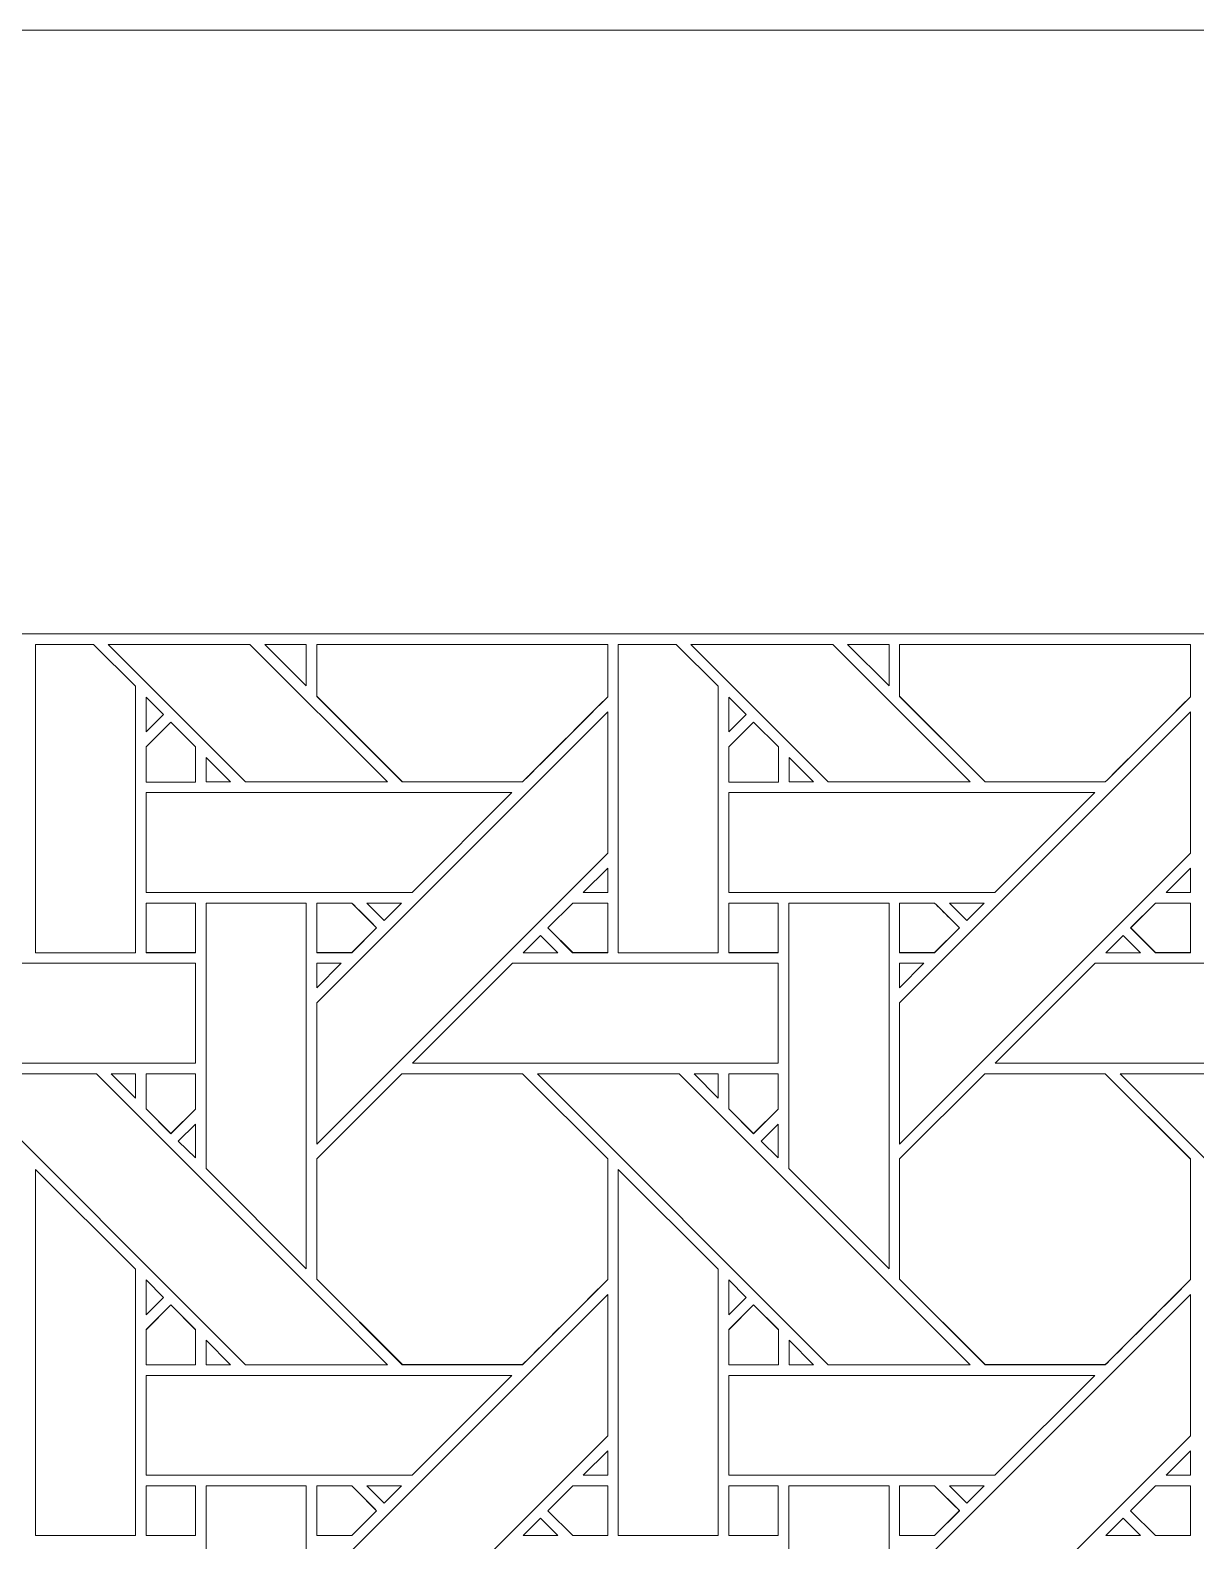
# Model space of a CAD drawing. Header units: inches. Extents: x 2.4 to 22.4, y -0.9 to 19.1.
# Drawn here: x 15 to 16.898, y 16.636 to 19.095 of the extents above; entities that cross this region are included whole.
import ezdxf

# ---------------------------------------------------------------- set-up
doc = ezdxf.new("R2010")
doc.units = ezdxf.units.IN
doc.header["$MEASUREMENT"] = 0
doc.layers.add('Design', color=7, linetype='Continuous', lineweight=0)

msp = doc.modelspace()

# ---------------------------------------------------------------- linework, layer by layer
at = {"layer": 'Design'}
for points, knots in [([(2.3829, 19.0948), (2.3829, 19.0948), (2.3829, -0.9052), (2.3829, -0.9052), (2.3829, -0.9052), (22.3829, -0.9052), (22.3829, -0.9052), (22.3829, -0.9052), (22.3829, 19.0948), (22.3829, 19.0948), (22.3829, 19.0948), (2.3829, 19.0948), (2.3829, 19.0948)], [0, 0, 0, 0, 1, 1, 1, 2, 2, 2, 3, 3, 3, 4, 4, 4, 4]), ([(3.3653, 18.1123), (3.3653, 18.1123), (3.3653, 0.0772), (3.3653, 0.0772), (3.3653, 0.0772), (21.4004, 0.0772), (21.4004, 0.0772), (21.4004, 0.0772), (21.4004, 18.1123), (21.4004, 18.1123), (21.4004, 18.1123), (3.3653, 18.1123), (3.3653, 18.1123)], [0, 0, 0, 0, 1, 1, 1, 2, 2, 2, 3, 3, 3, 4, 4, 4, 4]), ([(15.1031, 18.0948), (15.1031, 18.0948), (15.1714, 18.0267), (15.1714, 18.0267), (15.1714, 18.0267), (15.1714, 17.593), (15.1714, 17.593), (15.1714, 17.593), (15.0087, 17.593), (15.0087, 17.593), (15.0087, 17.593), (15.0087, 18.0948), (15.0087, 18.0948), (15.0087, 18.0948), (15.1031, 18.0948), (15.1031, 18.0948)], [0, 0, 0, 0, 1, 1, 1, 2, 2, 2, 3, 3, 3, 4, 4, 4, 5, 5, 5, 5]), ([(15.5816, 17.871), (15.5816, 17.871), (15.3505, 17.871), (15.3505, 17.871), (15.3505, 17.871), (15.1268, 18.0948), (15.1268, 18.0948), (15.1268, 18.0948), (15.3578, 18.0948), (15.3578, 18.0948), (15.3578, 18.0948), (15.5816, 17.871), (15.5816, 17.871)], [0, 0, 0, 0, 1, 1, 1, 2, 2, 2, 3, 3, 3, 4, 4, 4, 4]), ([(15.4494, 18.0948), (15.4494, 18.0948), (15.4494, 18.0274), (15.4494, 18.0274), (15.4494, 18.0274), (15.382, 18.0948), (15.382, 18.0948), (15.382, 18.0948), (15.4494, 18.0948), (15.4494, 18.0948)], [0, 0, 0, 0, 1, 1, 1, 2, 2, 2, 3, 3, 3, 3]), ([(15.9403, 18.0098), (15.9225, 17.9919), (15.8106, 17.8801), (15.8016, 17.8711), (15.8016, 17.8711), (15.6059, 17.8711), (15.6059, 17.8711), (15.6059, 17.8711), (15.4666, 18.0104), (15.4666, 18.0104), (15.4666, 18.0104), (15.4666, 18.0948), (15.4666, 18.0948), (15.4666, 18.0948), (15.9403, 18.0948), (15.9403, 18.0948), (15.9403, 18.0948), (15.9403, 18.0098), (15.9403, 18.0098)], [0, 0, 0, 0, 1, 1, 1, 2, 2, 2, 3, 3, 3, 4, 4, 4, 5, 5, 5, 6, 6, 6, 6]), ([(15.9403, 18.0948), (15.9403, 18.0948), (15.9403, 18.0097), (15.9403, 18.0097), (15.9221, 17.9914), (15.8103, 17.8797), (15.8015, 17.871), (15.8015, 17.871), (15.6058, 17.871), (15.6058, 17.871), (15.6058, 17.871), (15.4666, 18.0102), (15.4666, 18.0102), (15.4666, 18.0102), (15.4666, 18.0948), (15.4666, 18.0948), (15.4666, 18.0948), (15.9403, 18.0948), (15.9403, 18.0948)], [0, 0, 0, 0, 1, 1, 1, 2, 2, 2, 3, 3, 3, 4, 4, 4, 5, 5, 5, 6, 6, 6, 6]), ([(16.0518, 18.0948), (16.0518, 18.0948), (16.1201, 18.0267), (16.1201, 18.0267), (16.1201, 18.0267), (16.1201, 17.593), (16.1201, 17.593), (16.1201, 17.593), (15.9574, 17.593), (15.9574, 17.593), (15.9574, 17.593), (15.9574, 18.0948), (15.9574, 18.0948), (15.9574, 18.0948), (16.0518, 18.0948), (16.0518, 18.0948)], [0, 0, 0, 0, 1, 1, 1, 2, 2, 2, 3, 3, 3, 4, 4, 4, 5, 5, 5, 5]), ([(16.5303, 17.871), (16.5303, 17.871), (16.2993, 17.871), (16.2993, 17.871), (16.2993, 17.871), (16.0755, 18.0948), (16.0755, 18.0948), (16.0755, 18.0948), (16.3065, 18.0948), (16.3065, 18.0948), (16.3065, 18.0948), (16.5303, 17.871), (16.5303, 17.871)], [0, 0, 0, 0, 1, 1, 1, 2, 2, 2, 3, 3, 3, 4, 4, 4, 4]), ([(16.3982, 18.0948), (16.3982, 18.0948), (16.3982, 18.0274), (16.3982, 18.0274), (16.3982, 18.0274), (16.3307, 18.0948), (16.3307, 18.0948), (16.3307, 18.0948), (16.3982, 18.0948), (16.3982, 18.0948)], [0, 0, 0, 0, 1, 1, 1, 2, 2, 2, 3, 3, 3, 3]), ([(16.889, 18.0098), (16.8712, 17.9919), (16.7593, 17.8801), (16.7503, 17.8711), (16.7503, 17.8711), (16.5546, 17.8711), (16.5546, 17.8711), (16.5546, 17.8711), (16.4153, 18.0104), (16.4153, 18.0104), (16.4153, 18.0104), (16.4153, 18.0948), (16.4153, 18.0948), (16.4153, 18.0948), (16.889, 18.0948), (16.889, 18.0948), (16.889, 18.0948), (16.889, 18.0098), (16.889, 18.0098)], [0, 0, 0, 0, 1, 1, 1, 2, 2, 2, 3, 3, 3, 4, 4, 4, 5, 5, 5, 6, 6, 6, 6]), ([(16.889, 18.0948), (16.889, 18.0948), (16.889, 18.0097), (16.889, 18.0097), (16.8709, 17.9914), (16.759, 17.8797), (16.7503, 17.871), (16.7503, 17.871), (16.5545, 17.871), (16.5545, 17.871), (16.5545, 17.871), (16.4153, 18.0102), (16.4153, 18.0102), (16.4153, 18.0102), (16.4153, 18.0948), (16.4153, 18.0948), (16.4153, 18.0948), (16.889, 18.0948), (16.889, 18.0948)], [0, 0, 0, 0, 1, 1, 1, 2, 2, 2, 3, 3, 3, 4, 4, 4, 5, 5, 5, 6, 6, 6, 6]), ([(15.1887, 17.9524), (15.1887, 17.9524), (15.1887, 18.0092), (15.1887, 18.0092), (15.1887, 18.0092), (15.2169, 17.9806), (15.2169, 17.9806), (15.2169, 17.9806), (15.1887, 17.9524), (15.1887, 17.9524)], [0, 0, 0, 0, 1, 1, 1, 2, 2, 2, 3, 3, 3, 3]), ([(16.1374, 17.9524), (16.1374, 17.9524), (16.1374, 18.0092), (16.1374, 18.0092), (16.1374, 18.0092), (16.1656, 17.9806), (16.1656, 17.9806), (16.1656, 17.9806), (16.1374, 17.9524), (16.1374, 17.9524)], [0, 0, 0, 0, 1, 1, 1, 2, 2, 2, 3, 3, 3, 3]), ([(15.9403, 17.7552), (15.9403, 17.7552), (15.4666, 17.2815), (15.4666, 17.2815), (15.4666, 17.2815), (15.4666, 17.5116), (15.4666, 17.5116), (15.4666, 17.5116), (15.9403, 17.9852), (15.9403, 17.9852), (15.9403, 17.9852), (15.9403, 17.7552), (15.9403, 17.7552)], [0, 0, 0, 0, 1, 1, 1, 2, 2, 2, 3, 3, 3, 4, 4, 4, 4]), ([(16.889, 17.7552), (16.889, 17.7552), (16.4153, 17.2815), (16.4153, 17.2815), (16.4153, 17.2815), (16.4153, 17.5116), (16.4153, 17.5116), (16.4153, 17.5116), (16.889, 17.9852), (16.889, 17.9852), (16.889, 17.9852), (16.889, 17.7552), (16.889, 17.7552)], [0, 0, 0, 0, 1, 1, 1, 2, 2, 2, 3, 3, 3, 4, 4, 4, 4]), ([(15.2291, 17.9683), (15.2291, 17.9683), (15.2694, 17.928), (15.2694, 17.928), (15.2694, 17.928), (15.2694, 17.8707), (15.2694, 17.8707), (15.2694, 17.8707), (15.1887, 17.8707), (15.1887, 17.8707), (15.1887, 17.8707), (15.1887, 17.928), (15.1887, 17.928), (15.1887, 17.928), (15.2291, 17.9683), (15.2291, 17.9683)], [0, 0, 0, 0, 1, 1, 1, 2, 2, 2, 3, 3, 3, 4, 4, 4, 5, 5, 5, 5]), ([(15.1888, 17.8709), (15.1888, 17.8709), (15.1888, 17.9282), (15.1888, 17.9282), (15.1888, 17.9282), (15.2291, 17.9685), (15.2291, 17.9685), (15.2291, 17.9685), (15.2694, 17.9282), (15.2694, 17.9282), (15.2694, 17.9282), (15.2694, 17.8709), (15.2694, 17.8709), (15.2694, 17.8709), (15.1888, 17.8709), (15.1888, 17.8709)], [0, 0, 0, 0, 1, 1, 1, 2, 2, 2, 3, 3, 3, 4, 4, 4, 5, 5, 5, 5]), ([(16.1375, 17.8709), (16.1375, 17.8709), (16.1375, 17.9282), (16.1375, 17.9282), (16.1375, 17.9282), (16.1778, 17.9685), (16.1778, 17.9685), (16.1778, 17.9685), (16.2181, 17.9282), (16.2181, 17.9282), (16.2181, 17.9282), (16.2181, 17.8709), (16.2181, 17.8709), (16.2181, 17.8709), (16.1375, 17.8709), (16.1375, 17.8709)], [0, 0, 0, 0, 1, 1, 1, 2, 2, 2, 3, 3, 3, 4, 4, 4, 5, 5, 5, 5]), ([(16.2181, 17.8707), (16.2181, 17.8707), (16.1375, 17.8707), (16.1375, 17.8707), (16.1375, 17.8707), (16.1375, 17.928), (16.1375, 17.928), (16.1375, 17.928), (16.1778, 17.9683), (16.1778, 17.9683), (16.1778, 17.9683), (16.2181, 17.928), (16.2181, 17.928), (16.2181, 17.928), (16.2181, 17.8707), (16.2181, 17.8707)], [0, 0, 0, 0, 1, 1, 1, 2, 2, 2, 3, 3, 3, 4, 4, 4, 5, 5, 5, 5]), ([(15.2866, 17.871), (15.2866, 17.871), (15.2866, 17.9107), (15.2866, 17.9107), (15.2866, 17.9107), (15.3264, 17.871), (15.3264, 17.871), (15.3264, 17.871), (15.2866, 17.871), (15.2866, 17.871)], [0, 0, 0, 0, 1, 1, 1, 2, 2, 2, 3, 3, 3, 3]), ([(16.2354, 17.871), (16.2354, 17.871), (16.2354, 17.9107), (16.2354, 17.9107), (16.2354, 17.9107), (16.2751, 17.871), (16.2751, 17.871), (16.2751, 17.871), (16.2354, 17.871), (16.2354, 17.871)], [0, 0, 0, 0, 1, 1, 1, 2, 2, 2, 3, 3, 3, 3]), ([(15.7844, 17.8537), (15.7844, 17.8537), (15.6217, 17.691), (15.6217, 17.691), (15.6217, 17.691), (15.1887, 17.691), (15.1887, 17.691), (15.1887, 17.691), (15.1887, 17.8537), (15.1887, 17.8537), (15.1887, 17.8537), (15.7844, 17.8537), (15.7844, 17.8537)], [0, 0, 0, 0, 1, 1, 1, 2, 2, 2, 3, 3, 3, 4, 4, 4, 4]), ([(16.7332, 17.8537), (16.7332, 17.8537), (16.5704, 17.691), (16.5704, 17.691), (16.5704, 17.691), (16.1375, 17.691), (16.1375, 17.691), (16.1375, 17.691), (16.1375, 17.8537), (16.1375, 17.8537), (16.1375, 17.8537), (16.7332, 17.8537), (16.7332, 17.8537)], [0, 0, 0, 0, 1, 1, 1, 2, 2, 2, 3, 3, 3, 4, 4, 4, 4]), ([(15.9005, 17.691), (15.9005, 17.691), (15.9403, 17.7308), (15.9403, 17.7308), (15.9403, 17.7308), (15.9403, 17.691), (15.9403, 17.691), (15.9403, 17.691), (15.9005, 17.691), (15.9005, 17.691)], [0, 0, 0, 0, 1, 1, 1, 2, 2, 2, 3, 3, 3, 3]), ([(16.889, 17.691), (16.889, 17.691), (16.8492, 17.691), (16.8492, 17.691), (16.8492, 17.691), (16.889, 17.7308), (16.889, 17.7308), (16.889, 17.7308), (16.889, 17.691), (16.889, 17.691)], [0, 0, 0, 0, 1, 1, 1, 2, 2, 2, 3, 3, 3, 3]), ([(15.269, 17.6737), (15.269, 17.6737), (15.269, 17.593), (15.269, 17.593), (15.269, 17.593), (15.1887, 17.593), (15.1887, 17.593), (15.1887, 17.593), (15.1887, 17.6737), (15.1887, 17.6737), (15.1887, 17.6737), (15.269, 17.6737), (15.269, 17.6737)], [0, 0, 0, 0, 1, 1, 1, 2, 2, 2, 3, 3, 3, 4, 4, 4, 4]), ([(15.1888, 17.5931), (15.1888, 17.5931), (15.1888, 17.6739), (15.1888, 17.6739), (15.1888, 17.6739), (15.269, 17.6739), (15.269, 17.6739), (15.269, 17.6739), (15.269, 17.5931), (15.269, 17.5931), (15.269, 17.5931), (15.1888, 17.5931), (15.1888, 17.5931)], [0, 0, 0, 0, 1, 1, 1, 2, 2, 2, 3, 3, 3, 4, 4, 4, 4]), ([(15.2865, 17.2415), (15.2865, 17.2415), (15.2865, 17.6737), (15.2865, 17.6737), (15.2865, 17.6737), (15.4494, 17.6737), (15.4494, 17.6737), (15.4494, 17.6737), (15.4494, 17.0786), (15.4494, 17.0786), (15.4494, 17.0786), (15.2865, 17.2415), (15.2865, 17.2415)], [0, 0, 0, 0, 1, 1, 1, 2, 2, 2, 3, 3, 3, 4, 4, 4, 4]), ([(15.4666, 17.5931), (15.4666, 17.5931), (15.4666, 17.6739), (15.4666, 17.6739), (15.4666, 17.6739), (15.5237, 17.6739), (15.5237, 17.6739), (15.5288, 17.6688), (15.5596, 17.638), (15.564, 17.6335), (15.564, 17.6335), (15.5236, 17.5931), (15.5236, 17.5931), (15.5236, 17.5931), (15.4666, 17.5931), (15.4666, 17.5931)], [0, 0, 0, 0, 1, 1, 1, 2, 2, 2, 3, 3, 3, 4, 4, 4, 5, 5, 5, 5]), ([(15.5489, 17.6485), (15.5489, 17.6485), (15.564, 17.6334), (15.564, 17.6334), (15.564, 17.6334), (15.5236, 17.593), (15.5236, 17.593), (15.5236, 17.593), (15.4666, 17.593), (15.4666, 17.593), (15.4666, 17.593), (15.4666, 17.6737), (15.4666, 17.6737), (15.4666, 17.6737), (15.5236, 17.6737), (15.5236, 17.6737), (15.5291, 17.6683), (15.5394, 17.658), (15.5489, 17.6485)], [0, 0, 0, 0, 1, 1, 1, 2, 2, 2, 3, 3, 3, 4, 4, 4, 5, 5, 5, 6, 6, 6, 6]), ([(15.548, 17.6737), (15.548, 17.6737), (15.6045, 17.6737), (15.6045, 17.6737), (15.6045, 17.6737), (15.5762, 17.6456), (15.5762, 17.6456), (15.5762, 17.6456), (15.548, 17.6737), (15.548, 17.6737)], [0, 0, 0, 0, 1, 1, 1, 2, 2, 2, 3, 3, 3, 3]), ([(15.8832, 17.5931), (15.8832, 17.5931), (15.8428, 17.6335), (15.8428, 17.6335), (15.8428, 17.6335), (15.8832, 17.6739), (15.8832, 17.6739), (15.8832, 17.6739), (15.9403, 17.6739), (15.9403, 17.6739), (15.9403, 17.6739), (15.9403, 17.5931), (15.9403, 17.5931), (15.9403, 17.5931), (15.8832, 17.5931), (15.8832, 17.5931)], [0, 0, 0, 0, 1, 1, 1, 2, 2, 2, 3, 3, 3, 4, 4, 4, 5, 5, 5, 5]), ([(15.9403, 17.6738), (15.9403, 17.6738), (15.9403, 17.593), (15.9403, 17.593), (15.9403, 17.593), (15.8831, 17.593), (15.8831, 17.593), (15.8831, 17.593), (15.8428, 17.6333), (15.8428, 17.6333), (15.8428, 17.6333), (15.8832, 17.6738), (15.8832, 17.6738), (15.8832, 17.6738), (15.9403, 17.6738), (15.9403, 17.6738)], [0, 0, 0, 0, 1, 1, 1, 2, 2, 2, 3, 3, 3, 4, 4, 4, 5, 5, 5, 5]), ([(16.1375, 17.5931), (16.1375, 17.5931), (16.1375, 17.6739), (16.1375, 17.6739), (16.1375, 17.6739), (16.2177, 17.6739), (16.2177, 17.6739), (16.2177, 17.6739), (16.2177, 17.5931), (16.2177, 17.5931), (16.2177, 17.5931), (16.1375, 17.5931), (16.1375, 17.5931)], [0, 0, 0, 0, 1, 1, 1, 2, 2, 2, 3, 3, 3, 4, 4, 4, 4]), ([(16.2177, 17.593), (16.2177, 17.593), (16.1375, 17.593), (16.1375, 17.593), (16.1375, 17.593), (16.1375, 17.6737), (16.1375, 17.6737), (16.1375, 17.6737), (16.2177, 17.6737), (16.2177, 17.6737), (16.2177, 17.6737), (16.2177, 17.593), (16.2177, 17.593)], [0, 0, 0, 0, 1, 1, 1, 2, 2, 2, 3, 3, 3, 4, 4, 4, 4]), ([(16.2352, 17.2415), (16.2352, 17.2415), (16.2352, 17.6737), (16.2352, 17.6737), (16.2352, 17.6737), (16.3982, 17.6737), (16.3982, 17.6737), (16.3982, 17.6737), (16.3982, 17.0786), (16.3982, 17.0786), (16.3982, 17.0786), (16.2352, 17.2415), (16.2352, 17.2415)], [0, 0, 0, 0, 1, 1, 1, 2, 2, 2, 3, 3, 3, 4, 4, 4, 4]), ([(16.4976, 17.6485), (16.4976, 17.6485), (16.5127, 17.6334), (16.5127, 17.6334), (16.5127, 17.6334), (16.4723, 17.593), (16.4723, 17.593), (16.4723, 17.593), (16.4153, 17.593), (16.4153, 17.593), (16.4153, 17.593), (16.4153, 17.6737), (16.4153, 17.6737), (16.4153, 17.6737), (16.4724, 17.6737), (16.4724, 17.6737), (16.4779, 17.6683), (16.4881, 17.658), (16.4976, 17.6485)], [0, 0, 0, 0, 1, 1, 1, 2, 2, 2, 3, 3, 3, 4, 4, 4, 5, 5, 5, 6, 6, 6, 6]), ([(16.4154, 17.5931), (16.4154, 17.5931), (16.4154, 17.6739), (16.4154, 17.6739), (16.4154, 17.6739), (16.4724, 17.6739), (16.4724, 17.6739), (16.4776, 17.6688), (16.5083, 17.638), (16.5128, 17.6335), (16.5128, 17.6335), (16.4723, 17.5931), (16.4723, 17.5931), (16.4723, 17.5931), (16.4154, 17.5931), (16.4154, 17.5931)], [0, 0, 0, 0, 1, 1, 1, 2, 2, 2, 3, 3, 3, 4, 4, 4, 5, 5, 5, 5]), ([(16.4967, 17.6737), (16.4967, 17.6737), (16.5532, 17.6737), (16.5532, 17.6737), (16.5532, 17.6737), (16.5249, 17.6456), (16.5249, 17.6456), (16.5249, 17.6456), (16.4967, 17.6737), (16.4967, 17.6737)], [0, 0, 0, 0, 1, 1, 1, 2, 2, 2, 3, 3, 3, 3]), ([(16.7915, 17.6333), (16.7915, 17.6333), (16.8319, 17.6738), (16.8319, 17.6738), (16.8319, 17.6738), (16.889, 17.6738), (16.889, 17.6738), (16.889, 17.6738), (16.889, 17.593), (16.889, 17.593), (16.889, 17.593), (16.8319, 17.593), (16.8319, 17.593), (16.8319, 17.593), (16.7915, 17.6333), (16.7915, 17.6333)], [0, 0, 0, 0, 1, 1, 1, 2, 2, 2, 3, 3, 3, 4, 4, 4, 5, 5, 5, 5]), ([(16.8319, 17.5931), (16.8319, 17.5931), (16.7916, 17.6335), (16.7916, 17.6335), (16.7916, 17.6335), (16.832, 17.6739), (16.832, 17.6739), (16.832, 17.6739), (16.889, 17.6739), (16.889, 17.6739), (16.889, 17.6739), (16.889, 17.5931), (16.889, 17.5931), (16.889, 17.5931), (16.8319, 17.5931), (16.8319, 17.5931)], [0, 0, 0, 0, 1, 1, 1, 2, 2, 2, 3, 3, 3, 4, 4, 4, 5, 5, 5, 5]), ([(15.8589, 17.593), (15.8589, 17.593), (15.8024, 17.593), (15.8024, 17.593), (15.8024, 17.593), (15.8307, 17.6212), (15.8307, 17.6212), (15.8307, 17.6212), (15.8589, 17.593), (15.8589, 17.593)], [0, 0, 0, 0, 1, 1, 1, 2, 2, 2, 3, 3, 3, 3]), ([(16.8076, 17.593), (16.8076, 17.593), (16.7511, 17.593), (16.7511, 17.593), (16.7511, 17.593), (16.7794, 17.6212), (16.7794, 17.6212), (16.7794, 17.6212), (16.8076, 17.593), (16.8076, 17.593)], [0, 0, 0, 0, 1, 1, 1, 2, 2, 2, 3, 3, 3, 3]), ([(15.269, 17.5758), (15.269, 17.5758), (15.269, 17.413), (15.269, 17.413), (15.269, 17.413), (14.6737, 17.413), (14.6737, 17.413), (14.6737, 17.413), (14.8365, 17.5758), (14.8365, 17.5758), (14.8365, 17.5758), (15.269, 17.5758), (15.269, 17.5758)], [0, 0, 0, 0, 1, 1, 1, 2, 2, 2, 3, 3, 3, 4, 4, 4, 4]), ([(15.5064, 17.5758), (15.5064, 17.5758), (15.4666, 17.536), (15.4666, 17.536), (15.4666, 17.536), (15.4666, 17.5758), (15.4666, 17.5758), (15.4666, 17.5758), (15.5064, 17.5758), (15.5064, 17.5758)], [0, 0, 0, 0, 1, 1, 1, 2, 2, 2, 3, 3, 3, 3]), ([(16.2177, 17.5758), (16.2177, 17.5758), (16.2177, 17.413), (16.2177, 17.413), (16.2177, 17.413), (15.6224, 17.413), (15.6224, 17.413), (15.6224, 17.413), (15.7853, 17.5758), (15.7853, 17.5758), (15.7853, 17.5758), (16.2177, 17.5758), (16.2177, 17.5758)], [0, 0, 0, 0, 1, 1, 1, 2, 2, 2, 3, 3, 3, 4, 4, 4, 4]), ([(16.4551, 17.5758), (16.4551, 17.5758), (16.4153, 17.536), (16.4153, 17.536), (16.4153, 17.536), (16.4153, 17.5758), (16.4153, 17.5758), (16.4153, 17.5758), (16.4551, 17.5758), (16.4551, 17.5758)], [0, 0, 0, 0, 1, 1, 1, 2, 2, 2, 3, 3, 3, 3]), ([(17.1664, 17.5758), (17.1664, 17.5758), (17.1664, 17.413), (17.1664, 17.413), (17.1664, 17.413), (16.5711, 17.413), (16.5711, 17.413), (16.5711, 17.413), (16.734, 17.5758), (16.734, 17.5758), (16.734, 17.5758), (17.1664, 17.5758), (17.1664, 17.5758)], [0, 0, 0, 0, 1, 1, 1, 2, 2, 2, 3, 3, 3, 4, 4, 4, 4]), ([(15.5816, 16.9222), (15.5816, 16.9222), (15.3506, 16.9222), (15.3506, 16.9222), (15.3506, 16.9222), (14.877, 17.3959), (14.877, 17.3959), (14.877, 17.3959), (15.1079, 17.3959), (15.1079, 17.3959), (15.1079, 17.3959), (15.5816, 16.9222), (15.5816, 16.9222)], [0, 0, 0, 0, 1, 1, 1, 2, 2, 2, 3, 3, 3, 4, 4, 4, 4]), ([(15.1321, 17.3959), (15.1321, 17.3959), (15.1715, 17.3959), (15.1715, 17.3959), (15.1715, 17.3959), (15.1715, 17.356), (15.1715, 17.356), (15.1715, 17.356), (15.1321, 17.3959), (15.1321, 17.3959)], [0, 0, 0, 0, 1, 1, 1, 2, 2, 2, 3, 3, 3, 3]), ([(15.269, 17.396), (15.269, 17.396), (15.269, 17.3384), (15.269, 17.3384), (15.269, 17.3384), (15.2291, 17.2985), (15.2291, 17.2985), (15.2291, 17.2985), (15.1887, 17.3388), (15.1887, 17.3388), (15.1887, 17.3388), (15.1887, 17.396), (15.1887, 17.396), (15.1887, 17.396), (15.269, 17.396), (15.269, 17.396)], [0, 0, 0, 0, 1, 1, 1, 2, 2, 2, 3, 3, 3, 4, 4, 4, 5, 5, 5, 5]), ([(15.229, 17.2983), (15.229, 17.2983), (15.1887, 17.3387), (15.1887, 17.3387), (15.1887, 17.3387), (15.1887, 17.3959), (15.1887, 17.3959), (15.1887, 17.3959), (15.269, 17.3959), (15.269, 17.3959), (15.269, 17.3959), (15.269, 17.3383), (15.269, 17.3383), (15.269, 17.3383), (15.229, 17.2983), (15.229, 17.2983)], [0, 0, 0, 0, 1, 1, 1, 2, 2, 2, 3, 3, 3, 4, 4, 4, 5, 5, 5, 5]), ([(15.6053, 17.396), (15.6053, 17.396), (15.8015, 17.396), (15.8015, 17.396), (15.8015, 17.396), (15.9403, 17.2573), (15.9403, 17.2573), (15.9403, 17.2573), (15.9403, 17.0611), (15.9403, 17.0611), (15.9225, 17.0431), (15.8106, 16.9314), (15.8016, 16.9224), (15.8016, 16.9224), (15.6059, 16.9224), (15.6059, 16.9224), (15.6059, 16.9224), (15.4666, 17.0616), (15.4666, 17.0616), (15.4666, 17.0616), (15.4666, 17.2573), (15.4666, 17.2573), (15.4666, 17.2573), (15.6053, 17.396), (15.6053, 17.396)], [0, 0, 0, 0, 1, 1, 1, 2, 2, 2, 3, 3, 3, 4, 4, 4, 5, 5, 5, 6, 6, 6, 7, 7, 7, 8, 8, 8, 8]), ([(15.9402, 17.2572), (15.9402, 17.2572), (15.9402, 17.0609), (15.9402, 17.0609), (15.922, 17.0425), (15.8102, 16.9309), (15.8015, 16.9222), (15.8015, 16.9222), (15.6058, 16.9222), (15.6058, 16.9222), (15.6058, 16.9222), (15.4666, 17.0615), (15.4666, 17.0615), (15.4666, 17.0615), (15.4666, 17.2572), (15.4666, 17.2572), (15.4666, 17.2572), (15.6053, 17.3959), (15.6053, 17.3959), (15.6053, 17.3959), (15.8015, 17.3959), (15.8015, 17.3959), (15.8015, 17.3959), (15.9402, 17.2572), (15.9402, 17.2572)], [0, 0, 0, 0, 1, 1, 1, 2, 2, 2, 3, 3, 3, 4, 4, 4, 5, 5, 5, 6, 6, 6, 7, 7, 7, 8, 8, 8, 8]), ([(16.5303, 16.9222), (16.5303, 16.9222), (16.2993, 16.9222), (16.2993, 16.9222), (16.2993, 16.9222), (15.8257, 17.3959), (15.8257, 17.3959), (15.8257, 17.3959), (16.0567, 17.3959), (16.0567, 17.3959), (16.0567, 17.3959), (16.5303, 16.9222), (16.5303, 16.9222)], [0, 0, 0, 0, 1, 1, 1, 2, 2, 2, 3, 3, 3, 4, 4, 4, 4]), ([(16.0808, 17.3959), (16.0808, 17.3959), (16.1202, 17.3959), (16.1202, 17.3959), (16.1202, 17.3959), (16.1202, 17.356), (16.1202, 17.356), (16.1202, 17.356), (16.0808, 17.3959), (16.0808, 17.3959)], [0, 0, 0, 0, 1, 1, 1, 2, 2, 2, 3, 3, 3, 3]), ([(16.1778, 17.2983), (16.1778, 17.2983), (16.1374, 17.3387), (16.1374, 17.3387), (16.1374, 17.3387), (16.1374, 17.3959), (16.1374, 17.3959), (16.1374, 17.3959), (16.2177, 17.3959), (16.2177, 17.3959), (16.2177, 17.3959), (16.2177, 17.3383), (16.2177, 17.3383), (16.2177, 17.3383), (16.1778, 17.2983), (16.1778, 17.2983)], [0, 0, 0, 0, 1, 1, 1, 2, 2, 2, 3, 3, 3, 4, 4, 4, 5, 5, 5, 5]), ([(16.2177, 17.396), (16.2177, 17.396), (16.2177, 17.3384), (16.2177, 17.3384), (16.2177, 17.3384), (16.1778, 17.2985), (16.1778, 17.2985), (16.1778, 17.2985), (16.1375, 17.3388), (16.1375, 17.3388), (16.1375, 17.3388), (16.1375, 17.396), (16.1375, 17.396), (16.1375, 17.396), (16.2177, 17.396), (16.2177, 17.396)], [0, 0, 0, 0, 1, 1, 1, 2, 2, 2, 3, 3, 3, 4, 4, 4, 5, 5, 5, 5]), ([(16.889, 17.2571), (16.889, 17.2571), (16.889, 17.0609), (16.889, 17.0609), (16.8711, 17.0429), (16.7592, 16.9312), (16.7503, 16.9222), (16.7503, 16.9222), (16.5545, 16.9222), (16.5545, 16.9222), (16.5545, 16.9222), (16.4153, 17.0615), (16.4153, 17.0615), (16.4153, 17.0615), (16.4153, 17.2572), (16.4153, 17.2572), (16.4153, 17.2572), (16.554, 17.3959), (16.554, 17.3959), (16.554, 17.3959), (16.7502, 17.3959), (16.7502, 17.3959), (16.7502, 17.3959), (16.889, 17.2571), (16.889, 17.2571)], [0, 0, 0, 0, 1, 1, 1, 2, 2, 2, 3, 3, 3, 4, 4, 4, 5, 5, 5, 6, 6, 6, 7, 7, 7, 8, 8, 8, 8]), ([(16.5541, 17.396), (16.5541, 17.396), (16.7503, 17.396), (16.7503, 17.396), (16.7503, 17.396), (16.889, 17.2573), (16.889, 17.2573), (16.889, 17.2573), (16.889, 17.0611), (16.889, 17.0611), (16.8712, 17.0431), (16.7593, 16.9314), (16.7503, 16.9224), (16.7503, 16.9224), (16.5546, 16.9224), (16.5546, 16.9224), (16.5546, 16.9224), (16.4154, 17.0616), (16.4154, 17.0616), (16.4154, 17.0616), (16.4154, 17.2573), (16.4154, 17.2573), (16.4154, 17.2573), (16.5541, 17.396), (16.5541, 17.396)], [0, 0, 0, 0, 1, 1, 1, 2, 2, 2, 3, 3, 3, 4, 4, 4, 5, 5, 5, 6, 6, 6, 7, 7, 7, 8, 8, 8, 8]), ([(17.479, 16.9222), (17.479, 16.9222), (17.248, 16.9222), (17.248, 16.9222), (17.248, 16.9222), (16.7745, 17.3959), (16.7745, 17.3959), (16.7745, 17.3959), (17.0054, 17.3959), (17.0054, 17.3959), (17.0054, 17.3959), (17.479, 16.9222), (17.479, 16.9222)], [0, 0, 0, 0, 1, 1, 1, 2, 2, 2, 3, 3, 3, 4, 4, 4, 4]), ([(15.269, 17.314), (15.269, 17.314), (15.269, 17.2589), (15.269, 17.2589), (15.269, 17.2589), (15.2412, 17.2863), (15.2412, 17.2863), (15.2412, 17.2863), (15.269, 17.314), (15.269, 17.314)], [0, 0, 0, 0, 1, 1, 1, 2, 2, 2, 3, 3, 3, 3]), ([(16.2177, 17.314), (16.2177, 17.314), (16.2177, 17.2589), (16.2177, 17.2589), (16.2177, 17.2589), (16.1899, 17.2863), (16.1899, 17.2863), (16.1899, 17.2863), (16.2177, 17.314), (16.2177, 17.314)], [0, 0, 0, 0, 1, 1, 1, 2, 2, 2, 3, 3, 3, 3]), ([(15.0087, 16.6442), (15.0087, 16.6442), (15.0087, 17.2401), (15.0087, 17.2401), (15.0087, 17.2401), (15.1714, 17.0779), (15.1714, 17.0779), (15.1714, 17.0779), (15.1714, 16.6442), (15.1714, 16.6442), (15.1714, 16.6442), (15.0087, 16.6442), (15.0087, 16.6442)], [0, 0, 0, 0, 1, 1, 1, 2, 2, 2, 3, 3, 3, 4, 4, 4, 4]), ([(15.9574, 16.6442), (15.9574, 16.6442), (15.9574, 17.2401), (15.9574, 17.2401), (15.9574, 17.2401), (16.1201, 17.0779), (16.1201, 17.0779), (16.1201, 17.0779), (16.1201, 16.6442), (16.1201, 16.6442), (16.1201, 16.6442), (15.9574, 16.6442), (15.9574, 16.6442)], [0, 0, 0, 0, 1, 1, 1, 2, 2, 2, 3, 3, 3, 4, 4, 4, 4]), ([(15.1887, 17.0037), (15.1887, 17.0037), (15.1887, 17.0604), (15.1887, 17.0604), (15.1887, 17.0604), (15.2169, 17.0318), (15.2169, 17.0318), (15.2169, 17.0318), (15.1887, 17.0037), (15.1887, 17.0037)], [0, 0, 0, 0, 1, 1, 1, 2, 2, 2, 3, 3, 3, 3]), ([(16.1374, 17.0037), (16.1374, 17.0037), (16.1374, 17.0604), (16.1374, 17.0604), (16.1374, 17.0604), (16.1656, 17.0318), (16.1656, 17.0318), (16.1656, 17.0318), (16.1374, 17.0037), (16.1374, 17.0037)], [0, 0, 0, 0, 1, 1, 1, 2, 2, 2, 3, 3, 3, 3]), ([(15.2291, 17.0196), (15.2291, 17.0196), (15.2694, 16.9793), (15.2694, 16.9793), (15.2694, 16.9793), (15.2694, 16.922), (15.2694, 16.922), (15.2694, 16.922), (15.1887, 16.922), (15.1887, 16.922), (15.1887, 16.922), (15.1887, 16.9793), (15.1887, 16.9793), (15.1887, 16.9793), (15.2291, 17.0196), (15.2291, 17.0196)], [0, 0, 0, 0, 1, 1, 1, 2, 2, 2, 3, 3, 3, 4, 4, 4, 5, 5, 5, 5]), ([(15.1888, 16.9221), (15.1888, 16.9221), (15.1888, 16.9794), (15.1888, 16.9794), (15.1888, 16.9794), (15.2291, 17.0198), (15.2291, 17.0198), (15.2291, 17.0198), (15.2694, 16.9794), (15.2694, 16.9794), (15.2694, 16.9794), (15.2694, 16.9221), (15.2694, 16.9221), (15.2694, 16.9221), (15.1888, 16.9221), (15.1888, 16.9221)], [0, 0, 0, 0, 1, 1, 1, 2, 2, 2, 3, 3, 3, 4, 4, 4, 5, 5, 5, 5]), ([(15.9403, 16.8065), (15.9403, 16.8065), (15.4666, 16.3328), (15.4666, 16.3328), (15.4666, 16.3328), (15.4666, 16.5629), (15.4666, 16.5629), (15.4666, 16.5629), (15.9403, 17.0365), (15.9403, 17.0365), (15.9403, 17.0365), (15.9403, 16.8065), (15.9403, 16.8065)], [0, 0, 0, 0, 1, 1, 1, 2, 2, 2, 3, 3, 3, 4, 4, 4, 4]), ([(16.1375, 16.9221), (16.1375, 16.9221), (16.1375, 16.9794), (16.1375, 16.9794), (16.1375, 16.9794), (16.1778, 17.0198), (16.1778, 17.0198), (16.1778, 17.0198), (16.2181, 16.9794), (16.2181, 16.9794), (16.2181, 16.9794), (16.2181, 16.9221), (16.2181, 16.9221), (16.2181, 16.9221), (16.1375, 16.9221), (16.1375, 16.9221)], [0, 0, 0, 0, 1, 1, 1, 2, 2, 2, 3, 3, 3, 4, 4, 4, 5, 5, 5, 5]), ([(16.2181, 16.922), (16.2181, 16.922), (16.1375, 16.922), (16.1375, 16.922), (16.1375, 16.922), (16.1375, 16.9793), (16.1375, 16.9793), (16.1375, 16.9793), (16.1778, 17.0196), (16.1778, 17.0196), (16.1778, 17.0196), (16.2181, 16.9793), (16.2181, 16.9793), (16.2181, 16.9793), (16.2181, 16.922), (16.2181, 16.922)], [0, 0, 0, 0, 1, 1, 1, 2, 2, 2, 3, 3, 3, 4, 4, 4, 5, 5, 5, 5]), ([(16.889, 16.8065), (16.889, 16.8065), (16.4153, 16.3328), (16.4153, 16.3328), (16.4153, 16.3328), (16.4153, 16.5629), (16.4153, 16.5629), (16.4153, 16.5629), (16.889, 17.0365), (16.889, 17.0365), (16.889, 17.0365), (16.889, 16.8065), (16.889, 16.8065)], [0, 0, 0, 0, 1, 1, 1, 2, 2, 2, 3, 3, 3, 4, 4, 4, 4]), ([(15.2866, 16.9222), (15.2866, 16.9222), (15.2866, 16.962), (15.2866, 16.962), (15.2866, 16.962), (15.3264, 16.9222), (15.3264, 16.9222), (15.3264, 16.9222), (15.2866, 16.9222), (15.2866, 16.9222)], [0, 0, 0, 0, 1, 1, 1, 2, 2, 2, 3, 3, 3, 3]), ([(16.2354, 16.9222), (16.2354, 16.9222), (16.2354, 16.962), (16.2354, 16.962), (16.2354, 16.962), (16.2751, 16.9222), (16.2751, 16.9222), (16.2751, 16.9222), (16.2354, 16.9222), (16.2354, 16.9222)], [0, 0, 0, 0, 1, 1, 1, 2, 2, 2, 3, 3, 3, 3]), ([(15.7844, 16.905), (15.7844, 16.905), (15.6217, 16.7423), (15.6217, 16.7423), (15.6217, 16.7423), (15.1887, 16.7423), (15.1887, 16.7423), (15.1887, 16.7423), (15.1887, 16.905), (15.1887, 16.905), (15.1887, 16.905), (15.7844, 16.905), (15.7844, 16.905)], [0, 0, 0, 0, 1, 1, 1, 2, 2, 2, 3, 3, 3, 4, 4, 4, 4]), ([(16.7332, 16.905), (16.7332, 16.905), (16.5704, 16.7423), (16.5704, 16.7423), (16.5704, 16.7423), (16.1375, 16.7423), (16.1375, 16.7423), (16.1375, 16.7423), (16.1375, 16.905), (16.1375, 16.905), (16.1375, 16.905), (16.7332, 16.905), (16.7332, 16.905)], [0, 0, 0, 0, 1, 1, 1, 2, 2, 2, 3, 3, 3, 4, 4, 4, 4]), ([(15.9005, 16.7423), (15.9005, 16.7423), (15.9403, 16.7821), (15.9403, 16.7821), (15.9403, 16.7821), (15.9403, 16.7423), (15.9403, 16.7423), (15.9403, 16.7423), (15.9005, 16.7423), (15.9005, 16.7423)], [0, 0, 0, 0, 1, 1, 1, 2, 2, 2, 3, 3, 3, 3]), ([(16.889, 16.7423), (16.889, 16.7423), (16.8492, 16.7423), (16.8492, 16.7423), (16.8492, 16.7423), (16.889, 16.7821), (16.889, 16.7821), (16.889, 16.7821), (16.889, 16.7423), (16.889, 16.7423)], [0, 0, 0, 0, 1, 1, 1, 2, 2, 2, 3, 3, 3, 3]), ([(15.1887, 16.7251), (15.1887, 16.7251), (15.269, 16.7251), (15.269, 16.7251), (15.269, 16.7251), (15.269, 16.6443), (15.269, 16.6443), (15.269, 16.6443), (15.1887, 16.6443), (15.1887, 16.6443), (15.1887, 16.6443), (15.1887, 16.7251), (15.1887, 16.7251)], [0, 0, 0, 0, 1, 1, 1, 2, 2, 2, 3, 3, 3, 4, 4, 4, 4]), ([(15.269, 16.7251), (15.269, 16.7251), (15.269, 16.6443), (15.269, 16.6443), (15.269, 16.6443), (15.1887, 16.6443), (15.1887, 16.6443), (15.1887, 16.6443), (15.1887, 16.7251), (15.1887, 16.7251), (15.1887, 16.7251), (15.269, 16.7251), (15.269, 16.7251)], [0, 0, 0, 0, 1, 1, 1, 2, 2, 2, 3, 3, 3, 4, 4, 4, 4]), ([(15.2865, 16.2928), (15.2865, 16.2928), (15.2865, 16.725), (15.2865, 16.725), (15.2865, 16.725), (15.4494, 16.725), (15.4494, 16.725), (15.4494, 16.725), (15.4494, 16.1299), (15.4494, 16.1299), (15.4494, 16.1299), (15.2865, 16.2928), (15.2865, 16.2928)], [0, 0, 0, 0, 1, 1, 1, 2, 2, 2, 3, 3, 3, 4, 4, 4, 4]), ([(15.5237, 16.7251), (15.5288, 16.72), (15.5596, 16.6892), (15.564, 16.6847), (15.564, 16.6847), (15.5236, 16.6443), (15.5236, 16.6443), (15.5236, 16.6443), (15.4666, 16.6443), (15.4666, 16.6443), (15.4666, 16.6443), (15.4666, 16.7251), (15.4666, 16.7251), (15.4666, 16.7251), (15.5237, 16.7251), (15.5237, 16.7251)], [0, 0, 0, 0, 1, 1, 1, 2, 2, 2, 3, 3, 3, 4, 4, 4, 5, 5, 5, 5]), ([(15.5493, 16.6993), (15.5493, 16.6993), (15.564, 16.6847), (15.564, 16.6847), (15.564, 16.6847), (15.5236, 16.6443), (15.5236, 16.6443), (15.5236, 16.6443), (15.4666, 16.6443), (15.4666, 16.6443), (15.4666, 16.6443), (15.4666, 16.7251), (15.4666, 16.7251), (15.4666, 16.7251), (15.5237, 16.7251), (15.5237, 16.7251), (15.5293, 16.7195), (15.5397, 16.709), (15.5493, 16.6993)], [0, 0, 0, 0, 1, 1, 1, 2, 2, 2, 3, 3, 3, 4, 4, 4, 5, 5, 5, 6, 6, 6, 6]), ([(15.548, 16.725), (15.548, 16.725), (15.6045, 16.725), (15.6045, 16.725), (15.6045, 16.725), (15.5762, 16.6968), (15.5762, 16.6968), (15.5762, 16.6968), (15.548, 16.725), (15.548, 16.725)], [0, 0, 0, 0, 1, 1, 1, 2, 2, 2, 3, 3, 3, 3]), ([(15.8832, 16.6443), (15.8832, 16.6443), (15.8428, 16.6847), (15.8428, 16.6847), (15.8428, 16.6847), (15.8832, 16.7251), (15.8832, 16.7251), (15.8832, 16.7251), (15.9403, 16.7251), (15.9403, 16.7251), (15.9403, 16.7251), (15.9403, 16.6443), (15.9403, 16.6443), (15.9403, 16.6443), (15.8832, 16.6443), (15.8832, 16.6443)], [0, 0, 0, 0, 1, 1, 1, 2, 2, 2, 3, 3, 3, 4, 4, 4, 5, 5, 5, 5]), ([(15.9403, 16.7251), (15.9403, 16.7251), (15.9403, 16.6443), (15.9403, 16.6443), (15.9403, 16.6443), (15.8832, 16.6443), (15.8832, 16.6443), (15.8832, 16.6443), (15.8428, 16.6847), (15.8428, 16.6847), (15.8428, 16.6847), (15.8832, 16.7251), (15.8832, 16.7251), (15.8832, 16.7251), (15.9403, 16.7251), (15.9403, 16.7251)], [0, 0, 0, 0, 1, 1, 1, 2, 2, 2, 3, 3, 3, 4, 4, 4, 5, 5, 5, 5]), ([(16.1375, 16.7251), (16.1375, 16.7251), (16.2177, 16.7251), (16.2177, 16.7251), (16.2177, 16.7251), (16.2177, 16.6443), (16.2177, 16.6443), (16.2177, 16.6443), (16.1375, 16.6443), (16.1375, 16.6443), (16.1375, 16.6443), (16.1375, 16.7251), (16.1375, 16.7251)], [0, 0, 0, 0, 1, 1, 1, 2, 2, 2, 3, 3, 3, 4, 4, 4, 4]), ([(16.2177, 16.6443), (16.2177, 16.6443), (16.1375, 16.6443), (16.1375, 16.6443), (16.1375, 16.6443), (16.1375, 16.7251), (16.1375, 16.7251), (16.1375, 16.7251), (16.2177, 16.7251), (16.2177, 16.7251), (16.2177, 16.7251), (16.2177, 16.6443), (16.2177, 16.6443)], [0, 0, 0, 0, 1, 1, 1, 2, 2, 2, 3, 3, 3, 4, 4, 4, 4]), ([(16.2352, 16.2928), (16.2352, 16.2928), (16.2352, 16.725), (16.2352, 16.725), (16.2352, 16.725), (16.3982, 16.725), (16.3982, 16.725), (16.3982, 16.725), (16.3982, 16.1299), (16.3982, 16.1299), (16.3982, 16.1299), (16.2352, 16.2928), (16.2352, 16.2928)], [0, 0, 0, 0, 1, 1, 1, 2, 2, 2, 3, 3, 3, 4, 4, 4, 4]), ([(16.4724, 16.7251), (16.4724, 16.7251), (16.5128, 16.6848), (16.5128, 16.6848), (16.5128, 16.6848), (16.4723, 16.6443), (16.4723, 16.6443), (16.4723, 16.6443), (16.4153, 16.6443), (16.4153, 16.6443), (16.4153, 16.6443), (16.4153, 16.7251), (16.4153, 16.7251), (16.4153, 16.7251), (16.4724, 16.7251), (16.4724, 16.7251)], [0, 0, 0, 0, 1, 1, 1, 2, 2, 2, 3, 3, 3, 4, 4, 4, 5, 5, 5, 5]), ([(16.5127, 16.6847), (16.5127, 16.6847), (16.4723, 16.6443), (16.4723, 16.6443), (16.4723, 16.6443), (16.4153, 16.6443), (16.4153, 16.6443), (16.4153, 16.6443), (16.4153, 16.7251), (16.4153, 16.7251), (16.4153, 16.7251), (16.4724, 16.7251), (16.4724, 16.7251), (16.4777, 16.7198), (16.5085, 16.6889), (16.5127, 16.6847)], [0, 0, 0, 0, 1, 1, 1, 2, 2, 2, 3, 3, 3, 4, 4, 4, 5, 5, 5, 5]), ([(16.4967, 16.725), (16.4967, 16.725), (16.5532, 16.725), (16.5532, 16.725), (16.5532, 16.725), (16.5249, 16.6968), (16.5249, 16.6968), (16.5249, 16.6968), (16.4967, 16.725), (16.4967, 16.725)], [0, 0, 0, 0, 1, 1, 1, 2, 2, 2, 3, 3, 3, 3]), ([(16.8319, 16.6443), (16.8319, 16.6443), (16.7915, 16.6847), (16.7915, 16.6847), (16.7915, 16.6847), (16.832, 16.7251), (16.832, 16.7251), (16.832, 16.7251), (16.889, 16.7251), (16.889, 16.7251), (16.889, 16.7251), (16.889, 16.6443), (16.889, 16.6443), (16.889, 16.6443), (16.8319, 16.6443), (16.8319, 16.6443)], [0, 0, 0, 0, 1, 1, 1, 2, 2, 2, 3, 3, 3, 4, 4, 4, 5, 5, 5, 5]), ([(16.7915, 16.6847), (16.7915, 16.6847), (16.832, 16.7251), (16.832, 16.7251), (16.832, 16.7251), (16.889, 16.7251), (16.889, 16.7251), (16.889, 16.7251), (16.889, 16.6443), (16.889, 16.6443), (16.889, 16.6443), (16.8319, 16.6443), (16.8319, 16.6443), (16.8319, 16.6443), (16.7915, 16.6847), (16.7915, 16.6847)], [0, 0, 0, 0, 1, 1, 1, 2, 2, 2, 3, 3, 3, 4, 4, 4, 5, 5, 5, 5]), ([(15.8589, 16.6442), (15.8589, 16.6442), (15.8024, 16.6442), (15.8024, 16.6442), (15.8024, 16.6442), (15.8307, 16.6725), (15.8307, 16.6725), (15.8307, 16.6725), (15.8589, 16.6442), (15.8589, 16.6442)], [0, 0, 0, 0, 1, 1, 1, 2, 2, 2, 3, 3, 3, 3]), ([(16.8076, 16.6442), (16.8076, 16.6442), (16.7511, 16.6442), (16.7511, 16.6442), (16.7511, 16.6442), (16.7794, 16.6725), (16.7794, 16.6725), (16.7794, 16.6725), (16.8076, 16.6442), (16.8076, 16.6442)], [0, 0, 0, 0, 1, 1, 1, 2, 2, 2, 3, 3, 3, 3])]:
    msp.add_open_spline(points, degree=3, knots=knots, dxfattribs=at)

doc.saveas('drawing.dxf')
